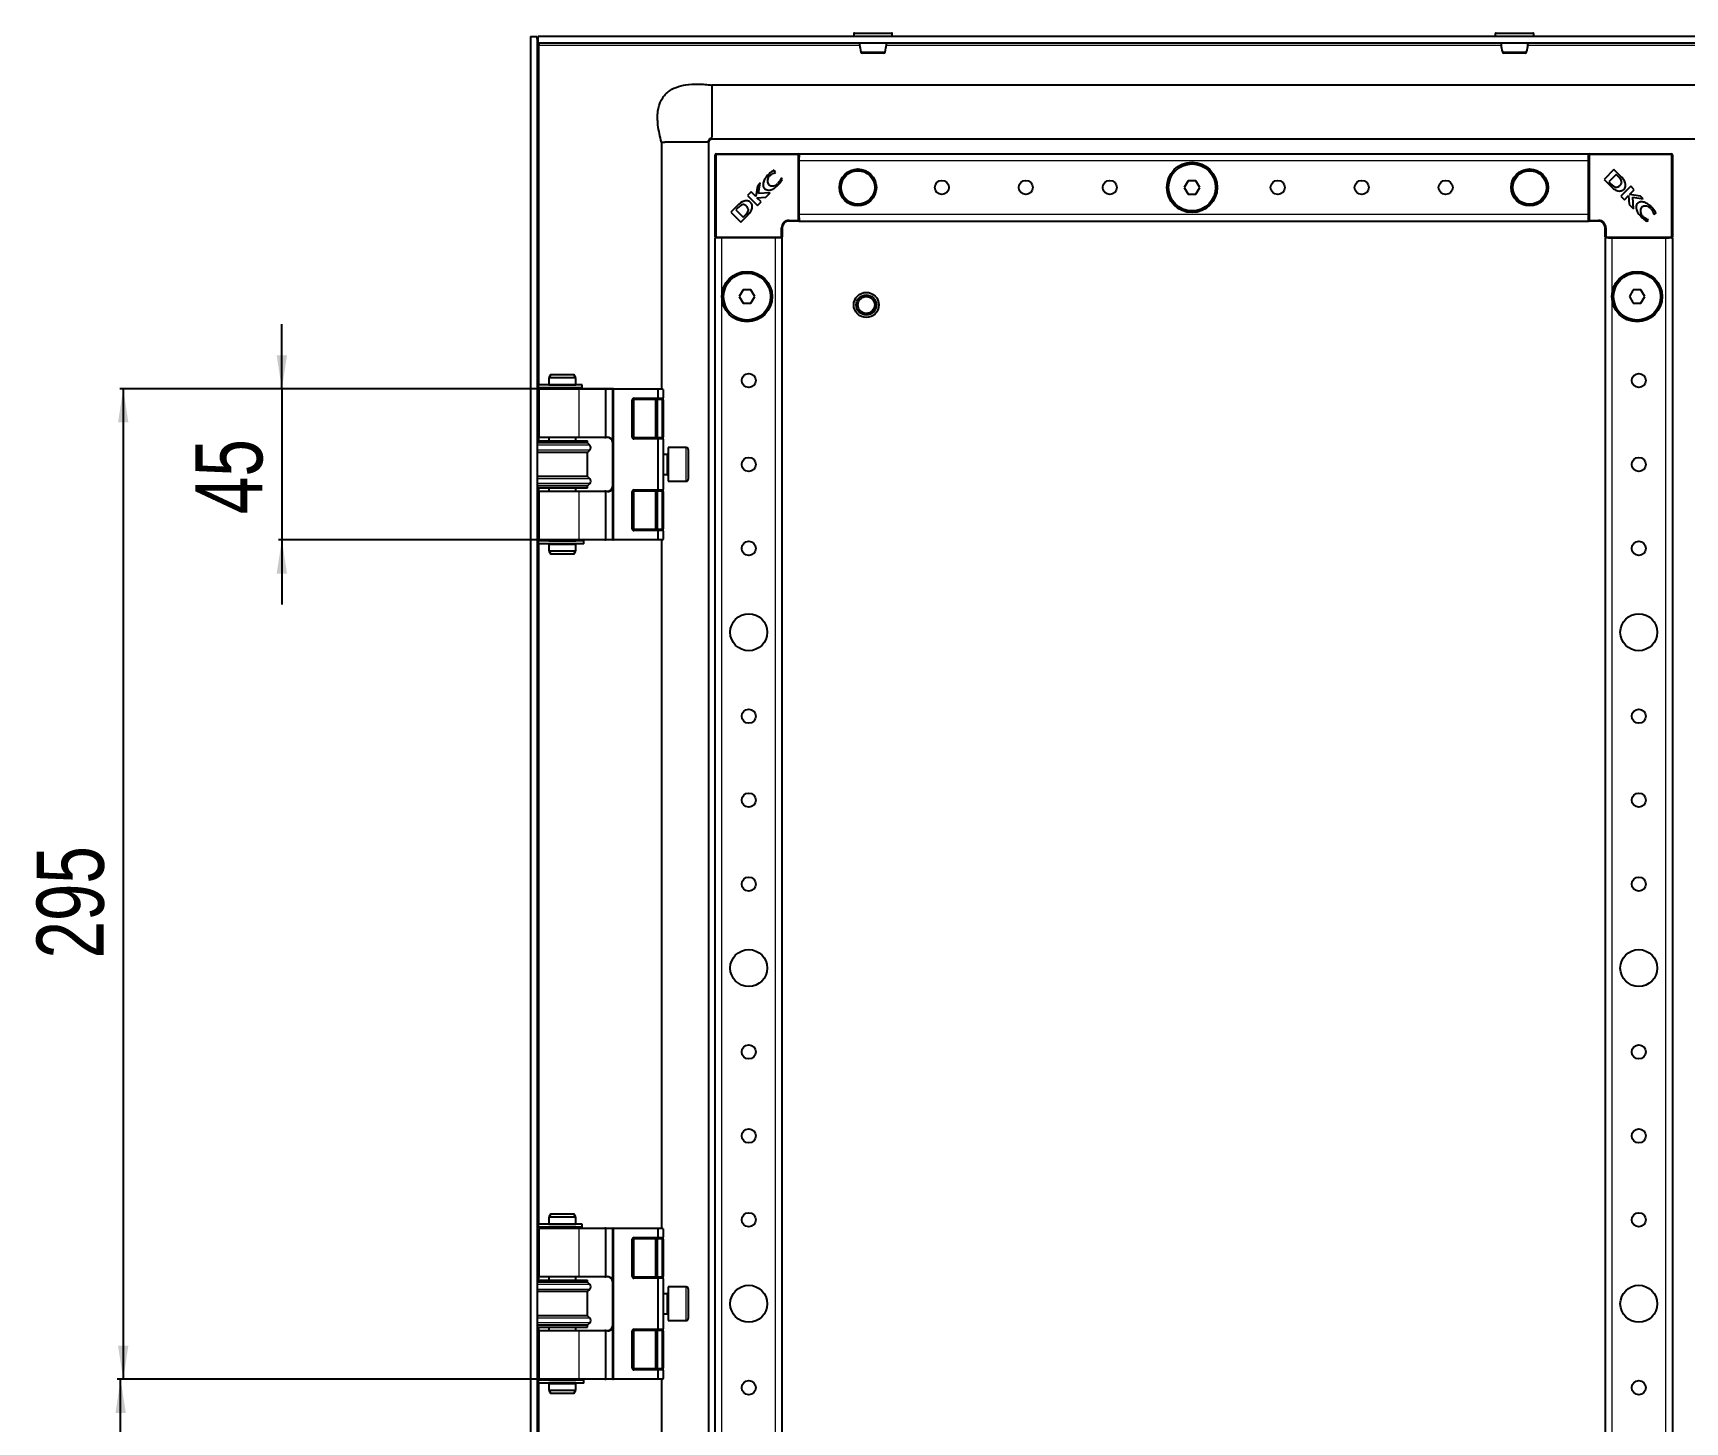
# Model space of a CAD drawing. Header units: millimetres. Extents: x -421 to 2398, y -1229 to 1219.
# Drawn here: x -420.9 to 70.9, y 38.8 to 452.5 of the extents above; entities that cross this region are included whole.
import ezdxf

# ---------------------------------------------------------------- set-up
doc = ezdxf.new("R2010")
doc.units = ezdxf.units.MM
doc.layers.add('FORMAT', color=7, linetype='Continuous')
doc.styles.add('SLDTEXTSTYLE0', font='TXT', dxfattribs={"width": 0.75})
doc.dimstyles.new('SLDDIMSTYLE0', dxfattribs={"dimtxt": 20, "dimasz": 10, "dimexe": 0, "dimexo": 0.0625, "dimgap": 5, "dimtad": 2, "dimdec": 1, "dimrnd": 1e-09, "dimzin": 12, "dimdsep": 46, "dimtxsty": 'SLDTEXTSTYLE0', "dimsah": 1, "dimcen": 0.09, "dimadec": 0, "dimazin": 3, "dimtfac": 1, "dimtofl": 0, "dimtmove": 0, "dimatfit": 3, "dimfxl": 0, "dimfrac": 2, "dimtolj": 1, "dimtzin": 12, "dimarcsym": 0})
doc.dimstyles.new('SLDDIMSTYLE1', dxfattribs={"dimtxt": 20, "dimasz": 10, "dimexe": 0, "dimexo": 0.0625, "dimgap": 5, "dimtad": 2, "dimdec": 1, "dimrnd": 1e-09, "dimzin": 12, "dimdsep": 46, "dimtxsty": 'SLDTEXTSTYLE0', "dimsah": 1, "dimcen": 0.09, "dimadec": 0, "dimazin": 3, "dimtfac": 1, "dimtmove": 0, "dimatfit": 0, "dimfxl": 0, "dimfrac": 2, "dimtolj": 1, "dimtzin": 12, "dimarcsym": 0})

# ---------------------------------------------------------------- blocks, each defined once
blk = doc.blocks.new('_D_6')
at = {"layer": 'FORMAT'}
for p, q in [((-270.17, 346.55), (-395.1, 346.55)), ((-394.1, 346.55), (-394.1, 51.55)), ((-258.56, 51.55), (-395.1, 51.55))]:
    blk.add_line(p, q, dxfattribs=at)
for points in [[(-394.1, 346.55), (-395.64, 336.55), (-392.56, 336.55)], [(-394.1, 51.55), (-392.56, 61.55), (-395.64, 61.55)]]:
    blk.add_solid(points, dxfattribs=at)
at = {"layer": 'FORMAT', "insert": (-419.88, 176.88), "char_height": 20, "attachment_point": 1, "rotation": 90, "style": 'SLDTEXTSTYLE0'}
blk.add_mtext('295', dxfattribs=at)
blk = doc.blocks.new('_D_7')
at = {"layer": 'FORMAT'}
for p, q in [((-248.17, 51.55), (-395.86, 51.55)), ((-394.86, -303.45), (-394.86, 51.55)), ((-248.17, -303.45), (-395.86, -303.45))]:
    blk.add_line(p, q, dxfattribs=at)
for points in [[(-394.86, 51.55), (-396.4, 41.55), (-393.33, 41.55)], [(-394.86, -303.45), (-393.33, -293.45), (-396.4, -293.45)]]:
    blk.add_solid(points, dxfattribs=at)
at = {"layer": 'FORMAT', "insert": (-420.65, -148.12), "char_height": 20, "attachment_point": 1, "rotation": 90, "style": 'SLDTEXTSTYLE0'}
blk.add_mtext('355', dxfattribs=at)
blk = doc.blocks.new('_D_10')
at = {"layer": 'FORMAT'}
for p, q in [((-346.86, 346.55), (-346.86, 365.78)), ((-248.17, 346.55), (-347.86, 346.55)), ((-346.86, 346.55), (-346.86, 301.55)), ((-248.17, 301.55), (-347.86, 301.55)), ((-346.86, 301.55), (-346.86, 282.32))]:
    blk.add_line(p, q, dxfattribs=at)
for points in [[(-346.86, 346.55), (-345.33, 356.55), (-348.4, 356.55)], [(-346.86, 301.55), (-348.4, 291.55), (-345.33, 291.55)]]:
    blk.add_solid(points, dxfattribs=at)
at = {"layer": 'FORMAT', "insert": (-372.65, 309.27), "char_height": 20, "attachment_point": 1, "rotation": 90, "style": 'SLDTEXTSTYLE0'}
blk.add_mtext('45', dxfattribs=at)

msp = doc.modelspace()

# ---------------------------------------------------------------- linework, layer by layer
at = {"color": 7, "linetype": 'Continuous', "lineweight": 25}
for p, q in [((-176.36, 452.55), (-165.36, 452.55)), ((14.64, 452.55), (23.15, 452.55)), ((23.15, 452.55), (25.64, 452.55)), ((-272.86, 451.55), (-272.86, -703.45)), ((-272.86, 451.55), (-270.86, 451.55)), ((-270.86, 451.55), (-270.86, -703.45)), ((-270.56, 449.55), (-270.56, 451.55)), ((119.84, 451.55), (-270.56, 451.55)), ((119.84, 449.55), (-270.56, 449.55)), ((-270.26, 448.95), (-270.46, 449.55)), ((-176.61, 452.3), (-176.61, 451.55)), ((-165.11, 451.55), (-165.11, 452.3)), ((14.39, 452.3), (14.39, 451.55)), ((25.89, 451.55), (25.89, 452.3)), ((-218.86, 437.05), (-218.86, 421.38)), ((114.14, 437.05), (-218.86, 437.05)), ((-233.86, 420.05), (-233.86, 346.55)), ((-230.58, 420.05), (-232.88, 420.05)), ((-230.43, 420.05), (-230.58, 420.05)), ((-223.29, 420.05), (-230.43, 420.05)), ((-223.23, 420.05), (-223.29, 420.05)), ((-220.84, 420.05), (-223.23, 420.05)), ((-219.97, 420.05), (-220.84, 420.05)), ((-219.86, 420.05), (-219.86, -671.95)), ((-218.86, 421.05), (106.01, 421.05)), ((-217.86, 391.85), (-217.86, 416.25)), ((-217.56, 416.55), (-193.16, 416.55)), ((-192.86, 416.25), (-192.86, 416.55)), ((-192.86, 416.55), (42.14, 416.55)), ((-192.86, 416.25), (-192.86, 415.6)), ((-192.86, 414.55), (-192.86, 415.6)), ((-192.86, 398.55), (-192.86, 414.55)), ((42.14, 416.25), (42.14, 416.55)), ((42.14, 415.6), (42.14, 416.25)), ((42.14, 414.55), (42.14, 415.6)), ((42.14, 398.55), (42.14, 414.55)), ((42.44, 416.55), (66.84, 416.55)), ((67.14, 416.25), (67.14, 391.85)), ((-199.92, 411), (-200.26, 411.69)), ((-200.06, 410.87), (-199.92, 411)), ((-198.11, 409.43), (-198.22, 409.32)), ((-197.86, 408.92), (-198.11, 409.43)), ((-77.01, 408.55), (-78.17, 406.55)), ((-74.71, 408.55), (-77.01, 408.55)), ((-73.55, 406.55), (-74.71, 408.55)), ((49.75, 411.9), (46.79, 408.94)), ((46.79, 408.94), (48.68, 407.05)), ((50.45, 410.38), (48.27, 408.2)), ((51.74, 409.91), (49.75, 411.9)), ((51.19, 409.66), (50.45, 410.38)), ((-207.16, 405.21), (-208.21, 404.16)), ((-208.21, 404.16), (-205.25, 401.2)), ((-205.77, 403.82), (-207.16, 405.21)), ((-205.29, 407.08), (-205.77, 403.82)), ((-205.43, 403.5), (-202.77, 403.67)), ((-204.19, 402.26), (-205.43, 403.5)), ((-204.49, 407.88), (-205.29, 407.08)), ((-204.96, 404.78), (-204.49, 407.88)), ((-201.49, 404.96), (-204.96, 404.78)), ((-202.77, 403.67), (-201.49, 404.96)), ((-78.17, 406.55), (-77.01, 404.55)), ((-77.01, 404.55), (-74.71, 404.55)), ((-74.71, 404.55), (-73.55, 406.55)), ((48.27, 408.2), (48.95, 407.54)), ((48.68, 407.05), (48.7, 407.03)), ((54.75, 406.9), (51.79, 403.94)), ((51.79, 403.94), (52.85, 402.88)), ((52.85, 402.88), (54.09, 404.12)), ((54.09, 404.12), (54.27, 401.46)), ((54.41, 404.46), (55.8, 405.85)), ((57.67, 403.97), (54.41, 404.46)), ((55.8, 405.85), (54.75, 406.9)), ((55.37, 403.65), (58.47, 403.18)), ((55.55, 400.18), (55.37, 403.65)), ((58.47, 403.18), (57.67, 403.97)), ((-211.22, 401.15), (-213.21, 399.16)), ((-213.21, 399.16), (-210.25, 396.2)), ((-210.97, 400.6), (-211.69, 399.86)), ((-211.69, 399.86), (-209.51, 397.68)), ((-205.25, 401.2), (-204.19, 402.26)), ((-192.86, 397.5), (-192.86, 398.55)), ((42.14, 397.5), (42.14, 398.55)), ((54.27, 401.46), (55.55, 400.18)), ((61.46, 398.75), (61.6, 398.61)), ((61.6, 398.61), (62.28, 398.95)), ((-210.25, 396.2), (-208.36, 398.09)), ((-209.51, 397.68), (-208.85, 398.36)), ((-208.36, 398.09), (-208.34, 398.1)), ((-197.86, 394.55), (-197.86, 391.85)), ((-193.16, 396.55), (-195.86, 396.55)), ((-192.86, 397.5), (-192.86, 396.85)), ((-192.86, 396.55), (-192.86, 396.85)), ((-192.86, 396.55), (42.14, 396.55)), ((42.14, 396.85), (42.14, 397.5)), ((42.14, 396.55), (42.14, 396.85)), ((45.14, 396.55), (42.44, 396.55)), ((47.14, 391.85), (47.14, 394.55)), ((59.51, 396.55), (60.02, 396.8)), ((60.02, 396.8), (59.91, 396.91)), ((-217.86, -643.45), (-217.86, 391.55)), ((-217.56, 391.55), (-217.86, 391.55)), ((-216.91, 391.55), (-217.56, 391.55)), ((-215.86, 391.55), (-216.91, 391.55)), ((-199.86, 391.55), (-215.86, 391.55)), ((-198.81, 391.55), (-199.86, 391.55)), ((-198.16, 391.55), (-198.81, 391.55)), ((-197.86, 391.55), (-198.16, 391.55)), ((-197.86, -643.45), (-197.86, 391.55)), ((47.14, 391.55), (47.14, -643.45)), ((47.14, 391.55), (47.44, 391.55)), ((48.09, 391.55), (47.44, 391.55)), ((48.09, 391.55), (49.14, 391.55)), ((49.14, 391.55), (65.14, 391.55)), ((65.14, 391.55), (66.19, 391.55)), ((66.84, 391.55), (66.19, 391.55)), ((66.84, 391.55), (67.14, 391.55)), ((67.14, 391.55), (67.14, -643.45)), ((-209.51, 376.05), (-210.67, 374.05)), ((-210.67, 374.05), (-209.51, 372.05)), ((-207.21, 376.05), (-209.51, 376.05)), ((-206.05, 374.05), (-207.21, 376.05)), ((-207.21, 372.05), (-206.05, 374.05)), ((55.49, 376.05), (54.33, 374.05)), ((54.33, 374.05), (55.49, 372.05)), ((57.79, 376.05), (55.49, 376.05)), ((58.95, 374.05), (57.79, 376.05)), ((57.79, 372.05), (58.95, 374.05)), ((-209.51, 372.05), (-207.21, 372.05)), ((55.49, 372.05), (57.79, 372.05)), ((-266.78, 350.8), (-267.36, 349.8)), ((-267.36, 349.8), (-267.36, 347.8)), ((-263.89, 349.8), (-267.36, 349.8)), ((-266.78, 350.8), (-263.82, 350.8)), ((-259.36, 349.8), (-263.89, 349.8)), ((-263.82, 350.8), (-259.94, 350.8)), ((-259.36, 349.8), (-259.94, 350.8)), ((-259.36, 347.8), (-259.36, 349.8)), ((-270.51, 347.75), (-270.51, 346.85)), ((-257.52, 347.75), (-270.51, 347.75)), ((-257.52, 346.85), (-270.51, 346.85)), ((-270.36, 346.35), (-270.36, 332.25)), ((-270.16, 346.55), (-258.55, 346.55)), ((-267.36, 347.8), (-263.89, 347.8)), ((-267.36, 346.8), (-267.36, 346.55)), ((-267.36, 346.8), (-263.89, 346.8)), ((-266.86, 347.8), (-266.86, 347.75)), ((-266.86, 346.85), (-266.86, 346.8)), ((-263.89, 347.8), (-259.36, 347.8)), ((-263.89, 346.8), (-259.36, 346.8)), ((-259.86, 347.75), (-259.86, 347.8)), ((-259.86, 346.8), (-259.86, 346.85)), ((-259.36, 346.55), (-259.36, 346.8)), ((-258.55, 346.55), (-250.66, 346.55)), ((-257.44, 347.75), (-257.52, 347.75)), ((-257.44, 346.85), (-257.52, 346.85)), ((-257.44, 346.85), (-257.44, 347.75)), ((-257.42, 347.75), (-257.44, 347.75)), ((-257.42, 346.85), (-257.44, 346.85)), ((-257.42, 346.85), (-257.42, 347.75)), ((-250.38, 346.55), (-250.66, 346.55)), ((-250.38, 346.55), (-248.16, 346.55)), ((-248.36, 301.75), (-248.36, 346.35)), ((-248.16, 346.55), (-234.94, 346.55)), ((-234.94, 346.55), (-233.56, 346.55)), ((-234.86, 343.85), (-234.86, 346.35)), ((-233.36, 346.35), (-233.36, 343.85)), ((-242.36, 343.25), (-242.36, 332.15)), ((-234.98, 343.55), (-242.06, 343.55)), ((-235.36, 343.25), (-235.36, 332.15)), ((-233.66, 343.55), (-234.98, 343.55)), ((-233.36, 343.25), (-233.36, 343.85)), ((-233.36, 343.25), (-233.36, 332.15)), ((-270.86, 331.05), (-255.86, 331.05)), ((-255.86, 330.45), (-270.86, 330.45)), ((-258.55, 332.05), (-270.16, 332.05)), ((-267.36, 332.05), (-267.36, 331.05)), ((-259.36, 331.05), (-259.36, 332.05)), ((-250.66, 332.05), (-258.55, 332.05)), ((-255.86, 330.45), (-255.86, 331.05)), ((-255.16, 329.76), (-255.86, 330.45)), ((-250.66, 332.05), (-250.38, 332.05)), ((-249.86, 332.05), (-250.38, 332.05)), ((-242.06, 331.85), (-234.98, 331.85)), ((-234.98, 331.85), (-233.66, 331.85)), ((-234.86, 316.55), (-234.86, 331.55)), ((-233.36, 331.55), (-233.36, 332.15)), ((-233.36, 331.55), (-233.36, 316.55)), ((-255.86, 327.65), (-270.86, 327.65)), ((-255.86, 327.65), (-255.16, 328.33)), ((-255.86, 320.45), (-255.86, 327.65)), ((-232.11, 327.05), (-233.36, 327.05)), ((-226.46, 329.05), (-231.86, 329.05)), ((-231.86, 329.05), (-231.86, 319.05)), ((-225.86, 328.45), (-225.86, 319.65)), ((-255.86, 320.45), (-270.86, 320.45)), ((-255.16, 319.76), (-255.86, 320.45)), ((-233.36, 321.05), (-232.11, 321.05)), ((-255.86, 317.65), (-270.86, 317.65)), ((-270.86, 317.05), (-255.86, 317.05)), ((-270.36, 315.85), (-270.36, 301.75)), ((-270.16, 316.05), (-258.55, 316.05)), ((-267.36, 317.05), (-267.36, 316.05)), ((-259.36, 316.05), (-259.36, 317.05)), ((-258.55, 316.05), (-250.66, 316.05)), ((-255.86, 317.65), (-255.16, 318.34)), ((-255.86, 317.05), (-255.86, 317.65)), ((-250.38, 316.05), (-250.66, 316.05)), ((-250.38, 316.05), (-249.86, 316.05)), ((-242.36, 315.95), (-242.36, 304.85)), ((-234.98, 316.25), (-242.06, 316.25)), ((-235.36, 315.95), (-235.36, 304.85)), ((-233.66, 316.25), (-234.98, 316.25)), ((-233.36, 315.95), (-233.36, 316.55)), ((-233.36, 315.95), (-233.36, 304.85)), ((-231.86, 319.05), (-226.46, 319.05)), ((-270.51, 301.25), (-270.51, 300.35)), ((-257.04, 301.25), (-270.51, 301.25)), ((-257.04, 300.35), (-270.51, 300.35)), ((-258.55, 301.55), (-270.16, 301.55)), ((-267.36, 301.55), (-267.36, 301.3)), ((-267.36, 301.3), (-263.89, 301.3)), ((-267.36, 300.3), (-267.36, 298.3)), ((-267.36, 300.3), (-263.89, 300.3)), ((-266.86, 301.3), (-266.86, 301.25)), ((-266.86, 300.35), (-266.86, 300.3)), ((-263.89, 301.3), (-259.36, 301.3)), ((-263.89, 300.3), (-259.36, 300.3)), ((-259.86, 301.25), (-259.86, 301.3)), ((-259.86, 300.3), (-259.86, 300.35)), ((-259.36, 301.3), (-259.36, 301.55)), ((-259.36, 298.3), (-259.36, 300.3)), ((-250.66, 301.55), (-258.55, 301.55)), ((-256.99, 301.25), (-257.04, 301.25)), ((-256.99, 300.35), (-257.04, 300.35)), ((-256.99, 300.35), (-256.99, 301.25)), ((-250.66, 301.55), (-250.38, 301.55)), ((-248.16, 301.55), (-250.38, 301.55)), ((-234.94, 301.55), (-248.16, 301.55)), ((-242.06, 304.55), (-234.98, 304.55)), ((-234.98, 304.55), (-233.66, 304.55)), ((-233.56, 301.55), (-234.94, 301.55)), ((-234.86, 301.75), (-234.86, 304.25)), ((-233.86, 301.55), (-233.86, 96.55)), ((-233.36, 304.25), (-233.36, 304.85)), ((-233.36, 304.25), (-233.36, 301.75)), ((-267.36, 298.3), (-266.78, 297.3)), ((-267.36, 298.3), (-259.36, 298.3)), ((-259.94, 297.3), (-266.78, 297.3)), ((-259.94, 297.3), (-259.36, 298.3)), ((-266.78, 100.8), (-267.36, 99.8)), ((-267.36, 99.8), (-267.36, 97.8)), ((-263.89, 99.8), (-267.36, 99.8)), ((-266.78, 100.8), (-263.82, 100.8)), ((-259.36, 99.8), (-263.89, 99.8)), ((-263.82, 100.8), (-259.94, 100.8)), ((-259.36, 99.8), (-259.94, 100.8)), ((-259.36, 97.8), (-259.36, 99.8)), ((-270.51, 97.75), (-270.51, 96.85)), ((-257.52, 97.75), (-270.51, 97.75)), ((-257.52, 96.85), (-270.51, 96.85)), ((-270.36, 96.35), (-270.36, 82.25)), ((-270.16, 96.55), (-258.55, 96.55)), ((-267.36, 97.8), (-263.89, 97.8)), ((-267.36, 96.8), (-267.36, 96.55)), ((-267.36, 96.8), (-263.89, 96.8)), ((-266.86, 97.8), (-266.86, 97.75)), ((-266.86, 96.85), (-266.86, 96.8)), ((-263.89, 97.8), (-259.36, 97.8)), ((-263.89, 96.8), (-259.36, 96.8)), ((-259.86, 97.75), (-259.86, 97.8)), ((-259.86, 96.8), (-259.86, 96.85)), ((-259.36, 96.55), (-259.36, 96.8)), ((-258.55, 96.55), (-250.66, 96.55)), ((-257.44, 97.75), (-257.52, 97.75)), ((-257.44, 96.85), (-257.52, 96.85)), ((-257.44, 96.85), (-257.44, 97.75)), ((-257.42, 97.75), (-257.44, 97.75)), ((-257.42, 96.85), (-257.44, 96.85)), ((-257.42, 96.85), (-257.42, 97.75)), ((-250.38, 96.55), (-250.66, 96.55)), ((-250.38, 96.55), (-248.16, 96.55)), ((-248.36, 51.75), (-248.36, 96.35)), ((-248.16, 96.55), (-234.94, 96.55)), ((-234.98, 93.55), (-242.06, 93.55)), ((-233.66, 93.55), (-234.98, 93.55)), ((-234.94, 96.55), (-233.56, 96.55)), ((-234.86, 93.85), (-234.86, 96.35)), ((-233.36, 96.35), (-233.36, 93.85)), ((-233.36, 93.25), (-233.36, 93.85)), ((-242.36, 93.25), (-242.36, 82.15)), ((-235.36, 93.25), (-235.36, 82.15)), ((-233.36, 93.25), (-233.36, 82.15)), ((-270.86, 81.05), (-255.86, 81.05)), ((-255.86, 80.45), (-270.86, 80.45)), ((-258.55, 82.05), (-270.16, 82.05)), ((-267.36, 82.05), (-267.36, 81.05)), ((-259.36, 81.05), (-259.36, 82.05)), ((-250.66, 82.05), (-258.55, 82.05)), ((-255.86, 80.45), (-255.86, 81.05)), ((-255.16, 79.76), (-255.86, 80.45)), ((-250.66, 82.05), (-250.38, 82.05)), ((-249.86, 82.05), (-250.38, 82.05)), ((-242.06, 81.85), (-234.98, 81.85)), ((-234.98, 81.85), (-233.66, 81.85)), ((-234.86, 66.55), (-234.86, 81.55)), ((-233.36, 81.55), (-233.36, 82.15)), ((-233.36, 81.55), (-233.36, 66.55)), ((-226.46, 79.05), (-231.86, 79.05)), ((-231.86, 79.05), (-231.86, 69.05)), ((-255.86, 77.65), (-270.86, 77.65)), ((-255.86, 77.65), (-255.16, 78.33)), ((-255.86, 70.45), (-255.86, 77.65)), ((-232.11, 77.05), (-233.36, 77.05)), ((-225.86, 78.45), (-225.86, 69.65)), ((-255.86, 70.45), (-270.86, 70.45)), ((-255.16, 69.76), (-255.86, 70.45)), ((-233.36, 71.05), (-232.11, 71.05)), ((-231.86, 69.05), (-226.46, 69.05)), ((-255.86, 67.65), (-270.86, 67.65)), ((-270.86, 67.05), (-255.86, 67.05)), ((-270.36, 65.85), (-270.36, 51.75)), ((-270.16, 66.05), (-258.55, 66.05)), ((-267.36, 67.05), (-267.36, 66.05)), ((-259.36, 66.05), (-259.36, 67.05)), ((-258.55, 66.05), (-250.66, 66.05)), ((-255.86, 67.65), (-255.16, 68.34)), ((-255.86, 67.05), (-255.86, 67.65)), ((-250.38, 66.05), (-250.66, 66.05)), ((-250.38, 66.05), (-249.86, 66.05)), ((-242.36, 65.95), (-242.36, 54.85)), ((-234.98, 66.25), (-242.06, 66.25)), ((-235.36, 65.95), (-235.36, 54.85)), ((-233.66, 66.25), (-234.98, 66.25)), ((-233.36, 65.95), (-233.36, 66.55)), ((-233.36, 65.95), (-233.36, 54.85)), ((-242.06, 54.55), (-234.98, 54.55)), ((-234.98, 54.55), (-233.66, 54.55)), ((-234.86, 51.75), (-234.86, 54.25)), ((-233.36, 54.25), (-233.36, 54.85)), ((-233.36, 54.25), (-233.36, 51.75)), ((-270.51, 51.25), (-270.51, 50.35)), ((-257.04, 51.25), (-270.51, 51.25)), ((-257.04, 50.35), (-270.51, 50.35)), ((-258.55, 51.55), (-270.16, 51.55)), ((-267.36, 51.55), (-267.36, 51.3)), ((-267.36, 51.3), (-263.89, 51.3)), ((-267.36, 50.3), (-267.36, 48.3)), ((-267.36, 50.3), (-263.89, 50.3)), ((-266.86, 51.3), (-266.86, 51.25)), ((-266.86, 50.35), (-266.86, 50.3)), ((-263.89, 51.3), (-259.36, 51.3)), ((-263.89, 50.3), (-259.36, 50.3)), ((-259.86, 51.25), (-259.86, 51.3)), ((-259.86, 50.3), (-259.86, 50.35)), ((-259.36, 51.3), (-259.36, 51.55)), ((-259.36, 48.3), (-259.36, 50.3)), ((-250.66, 51.55), (-258.55, 51.55)), ((-256.99, 51.25), (-257.04, 51.25)), ((-256.99, 50.35), (-257.04, 50.35)), ((-256.99, 50.35), (-256.99, 51.25)), ((-250.66, 51.55), (-250.38, 51.55)), ((-248.16, 51.55), (-250.38, 51.55)), ((-234.94, 51.55), (-248.16, 51.55)), ((-233.56, 51.55), (-234.94, 51.55)), ((-233.86, 51.55), (-233.86, -303.45)), ((-267.36, 48.3), (-266.78, 47.3)), ((-267.36, 48.3), (-259.36, 48.3)), ((-259.94, 47.3), (-266.78, 47.3)), ((-259.94, 47.3), (-259.36, 48.3))]:
    msp.add_line(p, q, dxfattribs=at)
at = {"color": 8, "linetype": 'Continuous', "lineweight": 18}
for p, q in [((-270.26, 347.75), (-270.26, 448.95)), ((-270.26, 448.95), (-174.83, 448.95)), ((-165.11, 452.3), (-176.61, 452.3)), ((-166.89, 448.95), (16.17, 448.95)), ((23.28, 452.3), (14.39, 452.3)), ((25.89, 452.3), (23.28, 452.3)), ((24.11, 448.95), (119.54, 448.95)), ((-217.56, 416.25), (-217.86, 416.25)), ((-217.56, 416.25), (-217.56, 416.55)), ((-217.56, 416.25), (-217.56, 391.85)), ((-193.16, 416.25), (-217.56, 416.25)), ((-193.16, 416.55), (-193.16, 416.25)), ((-193.16, 396.85), (-193.16, 416.25)), ((-192.86, 416.25), (-193.16, 416.25)), ((-192.86, 414.55), (42.14, 414.55)), ((42.44, 416.25), (42.14, 416.25)), ((42.44, 416.25), (42.44, 416.55)), ((42.44, 416.25), (42.44, 396.85)), ((66.84, 416.25), (42.44, 416.25)), ((66.84, 416.25), (66.84, 416.55)), ((66.84, 391.85), (66.84, 416.25)), ((66.84, 416.25), (67.14, 416.25)), ((-192.86, 398.55), (42.14, 398.55)), ((-198.16, 391.85), (-198.16, 394.55)), ((-197.86, 394.55), (-198.16, 394.55)), ((-195.86, 396.85), (-193.16, 396.85)), ((-195.86, 396.55), (-195.86, 396.85)), ((-192.86, 396.85), (-193.16, 396.85)), ((-193.16, 396.85), (-193.16, 396.55)), ((42.44, 396.85), (42.14, 396.85)), ((42.44, 396.85), (45.14, 396.85)), ((42.44, 396.55), (42.44, 396.85)), ((45.14, 396.55), (45.14, 396.85)), ((47.14, 394.55), (47.44, 394.55)), ((47.44, 394.55), (47.44, 391.85)), ((-217.56, 391.85), (-217.86, 391.85)), ((-217.56, 391.85), (-198.16, 391.85)), ((-217.56, 391.85), (-217.56, 391.55)), ((-215.86, -643.45), (-215.86, 391.55)), ((-199.86, -643.45), (-199.86, 391.55)), ((-198.16, 391.85), (-198.16, 391.55)), ((-197.86, 391.85), (-198.16, 391.85)), ((47.44, 391.85), (47.14, 391.85)), ((47.44, 391.85), (66.84, 391.85)), ((47.44, 391.55), (47.44, 391.85)), ((49.14, 391.55), (49.14, -643.45)), ((65.14, 391.55), (65.14, -643.45)), ((66.84, 391.55), (66.84, 391.85)), ((67.14, 391.85), (66.84, 391.85)), ((-258.41, 346.35), (-270.36, 346.35)), ((-270.26, 346.52), (-270.26, 346.85)), ((-258.41, 346.35), (-258.41, 332.25)), ((-250.52, 346.35), (-258.41, 346.35)), ((-257.52, 346.85), (-257.52, 347.75)), ((-250.52, 332.25), (-250.52, 346.35)), ((-250.38, 346.35), (-250.52, 346.35)), ((-250.38, 346.35), (-250.38, 346.55)), ((-250.38, 346.35), (-250.38, 332.25)), ((-248.36, 346.35), (-250.38, 346.35)), ((-248.36, 346.35), (-248.16, 346.35)), ((-248.16, 346.55), (-248.16, 346.35)), ((-248.16, 346.35), (-248.16, 301.75)), ((-234.86, 346.35), (-248.16, 346.35)), ((-233.36, 346.35), (-234.86, 346.35)), ((-242.66, 332.15), (-242.66, 343.25)), ((-242.66, 343.25), (-242.36, 343.25)), ((-242.36, 343.25), (-242.06, 343.25)), ((-242.06, 343.85), (-234.86, 343.85)), ((-242.06, 343.85), (-242.06, 343.55)), ((-242.06, 343.55), (-242.06, 343.25)), ((-235.66, 343.25), (-242.06, 343.25)), ((-242.06, 343.25), (-242.06, 332.15)), ((-235.66, 343.55), (-235.66, 343.25)), ((-235.66, 343.25), (-235.36, 343.25)), ((-235.66, 332.15), (-235.66, 343.25)), ((-235.36, 343.25), (-235.06, 343.25)), ((-235.06, 343.55), (-235.06, 343.25)), ((-233.66, 343.25), (-235.06, 343.25)), ((-235.06, 343.25), (-235.06, 332.15)), ((-234.86, 343.85), (-233.36, 343.85)), ((-233.66, 343.55), (-233.66, 343.25)), ((-233.36, 343.25), (-233.66, 343.25)), ((-233.66, 332.15), (-233.66, 343.25)), ((-255.16, 329.76), (-270.86, 329.76)), ((-270.36, 332.25), (-258.41, 332.25)), ((-270.26, 331.05), (-270.26, 332.08)), ((-258.41, 332.25), (-250.52, 332.25)), ((-250.38, 332.25), (-250.52, 332.25)), ((-250.38, 332.05), (-250.38, 332.25)), ((-250.38, 332.25), (-249.86, 332.25)), ((-249.86, 332.05), (-249.86, 332.25)), ((-242.36, 332.15), (-242.66, 332.15)), ((-242.06, 332.15), (-242.36, 332.15)), ((-242.06, 332.15), (-242.06, 331.85)), ((-242.06, 332.15), (-235.66, 332.15)), ((-242.06, 331.85), (-242.06, 331.55)), ((-234.86, 331.55), (-242.06, 331.55)), ((-235.66, 332.15), (-235.66, 331.85)), ((-235.36, 332.15), (-235.66, 332.15)), ((-235.06, 332.15), (-235.36, 332.15)), ((-235.06, 332.15), (-235.06, 331.85)), ((-235.06, 332.15), (-233.66, 332.15)), ((-233.36, 331.55), (-234.86, 331.55)), ((-233.66, 332.15), (-233.66, 331.85)), ((-233.66, 332.15), (-233.36, 332.15)), ((-255.16, 328.33), (-270.86, 328.33)), ((-232.11, 324.05), (-232.11, 327.05)), ((-226.46, 319.05), (-226.46, 329.05)), ((-255.16, 319.76), (-270.86, 319.76)), ((-232.11, 321.05), (-232.11, 324.05)), ((-255.16, 318.34), (-270.86, 318.34)), ((-258.41, 315.85), (-270.36, 315.85)), ((-270.26, 316.02), (-270.26, 317.05)), ((-258.41, 315.85), (-258.41, 301.75)), ((-250.52, 315.85), (-258.41, 315.85)), ((-250.52, 301.75), (-250.52, 315.85)), ((-250.52, 315.85), (-250.38, 315.85)), ((-250.38, 315.85), (-250.38, 316.05)), ((-250.38, 315.85), (-250.38, 301.75)), ((-249.86, 315.85), (-250.38, 315.85)), ((-249.86, 315.85), (-249.86, 316.05)), ((-242.66, 304.85), (-242.66, 315.95)), ((-242.66, 315.95), (-242.36, 315.95)), ((-242.36, 315.95), (-242.06, 315.95)), ((-242.06, 316.55), (-234.86, 316.55)), ((-242.06, 316.25), (-242.06, 316.55)), ((-242.06, 316.25), (-242.06, 315.95)), ((-235.66, 315.95), (-242.06, 315.95)), ((-242.06, 315.95), (-242.06, 304.85)), ((-235.66, 316.25), (-235.66, 315.95)), ((-235.66, 315.95), (-235.36, 315.95)), ((-235.66, 304.85), (-235.66, 315.95)), ((-235.36, 315.95), (-235.06, 315.95)), ((-235.06, 315.95), (-235.06, 316.25)), ((-233.66, 315.95), (-235.06, 315.95)), ((-235.06, 315.95), (-235.06, 304.85)), ((-234.86, 316.55), (-233.36, 316.55)), ((-233.66, 315.95), (-233.66, 316.25)), ((-233.66, 315.95), (-233.36, 315.95)), ((-233.66, 304.85), (-233.66, 315.95)), ((-270.36, 301.75), (-258.41, 301.75)), ((-270.26, 301.25), (-270.26, 301.58)), ((-270.26, 97.75), (-270.26, 300.35)), ((-258.41, 301.75), (-250.52, 301.75)), ((-257.04, 300.35), (-257.04, 301.25)), ((-250.52, 301.75), (-250.38, 301.75)), ((-250.38, 301.55), (-250.38, 301.75)), ((-250.38, 301.75), (-248.36, 301.75)), ((-248.16, 301.75), (-248.36, 301.75)), ((-248.16, 301.75), (-248.16, 301.55)), ((-248.16, 301.75), (-234.86, 301.75)), ((-242.66, 304.85), (-242.36, 304.85)), ((-242.36, 304.85), (-242.06, 304.85)), ((-242.06, 304.85), (-242.06, 304.55)), ((-242.06, 304.85), (-235.66, 304.85)), ((-242.06, 304.25), (-242.06, 304.55)), ((-234.86, 304.25), (-242.06, 304.25)), ((-235.66, 304.85), (-235.66, 304.55)), ((-235.66, 304.85), (-235.36, 304.85)), ((-235.36, 304.85), (-235.06, 304.85)), ((-235.06, 304.55), (-235.06, 304.85)), ((-235.06, 304.85), (-233.66, 304.85)), ((-233.36, 304.25), (-234.86, 304.25)), ((-234.86, 301.75), (-233.36, 301.75)), ((-233.66, 304.55), (-233.66, 304.85)), ((-233.66, 304.85), (-233.36, 304.85)), ((-258.41, 96.35), (-270.36, 96.35)), ((-270.26, 96.52), (-270.26, 96.85)), ((-258.41, 96.35), (-258.41, 82.25)), ((-250.52, 96.35), (-258.41, 96.35)), ((-257.52, 96.85), (-257.52, 97.75)), ((-250.52, 82.25), (-250.52, 96.35)), ((-250.38, 96.35), (-250.52, 96.35)), ((-250.38, 96.35), (-250.38, 96.55)), ((-250.38, 96.35), (-250.38, 82.25)), ((-248.36, 96.35), (-250.38, 96.35)), ((-248.36, 96.35), (-248.16, 96.35)), ((-248.16, 96.55), (-248.16, 96.35)), ((-248.16, 96.35), (-248.16, 51.75)), ((-234.86, 96.35), (-248.16, 96.35)), ((-242.06, 93.85), (-234.86, 93.85)), ((-242.06, 93.85), (-242.06, 93.55)), ((-242.06, 93.55), (-242.06, 93.25)), ((-235.66, 93.55), (-235.66, 93.25)), ((-235.06, 93.55), (-235.06, 93.25)), ((-233.36, 96.35), (-234.86, 96.35)), ((-234.86, 93.85), (-233.36, 93.85)), ((-233.66, 93.55), (-233.66, 93.25)), ((-242.66, 82.15), (-242.66, 93.25)), ((-242.66, 93.25), (-242.36, 93.25)), ((-242.36, 93.25), (-242.06, 93.25)), ((-235.66, 93.25), (-242.06, 93.25)), ((-242.06, 93.25), (-242.06, 82.15)), ((-235.66, 93.25), (-235.36, 93.25)), ((-235.66, 82.15), (-235.66, 93.25)), ((-235.36, 93.25), (-235.06, 93.25)), ((-235.06, 93.25), (-235.06, 82.15)), ((-233.66, 93.25), (-235.06, 93.25)), ((-233.36, 93.25), (-233.66, 93.25)), ((-233.66, 82.15), (-233.66, 93.25)), ((-255.16, 79.76), (-270.86, 79.76)), ((-270.36, 82.25), (-258.41, 82.25)), ((-270.26, 81.05), (-270.26, 82.08)), ((-258.41, 82.25), (-250.52, 82.25)), ((-250.38, 82.25), (-250.52, 82.25)), ((-250.38, 82.05), (-250.38, 82.25)), ((-250.38, 82.25), (-249.86, 82.25)), ((-249.86, 82.05), (-249.86, 82.25)), ((-242.36, 82.15), (-242.66, 82.15)), ((-242.06, 82.15), (-242.36, 82.15)), ((-242.06, 82.15), (-235.66, 82.15)), ((-242.06, 82.15), (-242.06, 81.85)), ((-242.06, 81.85), (-242.06, 81.55)), ((-234.86, 81.55), (-242.06, 81.55)), ((-235.66, 82.15), (-235.66, 81.85)), ((-235.36, 82.15), (-235.66, 82.15)), ((-235.06, 82.15), (-235.36, 82.15)), ((-235.06, 82.15), (-233.66, 82.15)), ((-235.06, 82.15), (-235.06, 81.85)), ((-233.36, 81.55), (-234.86, 81.55)), ((-233.66, 82.15), (-233.66, 81.85)), ((-233.66, 82.15), (-233.36, 82.15)), ((-226.46, 69.05), (-226.46, 79.05)), ((-255.16, 78.33), (-270.86, 78.33)), ((-232.11, 74.05), (-232.11, 77.05)), ((-232.11, 71.05), (-232.11, 74.05)), ((-255.16, 69.76), (-270.86, 69.76)), ((-255.16, 68.34), (-270.86, 68.34)), ((-258.41, 65.85), (-270.36, 65.85)), ((-270.26, 66.02), (-270.26, 67.05)), ((-258.41, 65.85), (-258.41, 51.75)), ((-250.52, 65.85), (-258.41, 65.85)), ((-250.52, 51.75), (-250.52, 65.85)), ((-250.52, 65.85), (-250.38, 65.85)), ((-250.38, 65.85), (-250.38, 66.05)), ((-250.38, 65.85), (-250.38, 51.75)), ((-249.86, 65.85), (-250.38, 65.85)), ((-249.86, 65.85), (-249.86, 66.05)), ((-242.66, 54.85), (-242.66, 65.95)), ((-242.66, 65.95), (-242.36, 65.95)), ((-242.36, 65.95), (-242.06, 65.95)), ((-242.06, 66.55), (-234.86, 66.55)), ((-242.06, 66.25), (-242.06, 66.55)), ((-242.06, 66.25), (-242.06, 65.95)), ((-242.06, 65.95), (-242.06, 54.85)), ((-235.66, 65.95), (-242.06, 65.95)), ((-235.66, 66.25), (-235.66, 65.95)), ((-235.66, 65.95), (-235.36, 65.95)), ((-235.66, 54.85), (-235.66, 65.95)), ((-235.36, 65.95), (-235.06, 65.95)), ((-235.06, 65.95), (-235.06, 66.25)), ((-235.06, 65.95), (-235.06, 54.85)), ((-233.66, 65.95), (-235.06, 65.95)), ((-234.86, 66.55), (-233.36, 66.55)), ((-233.66, 65.95), (-233.66, 66.25)), ((-233.66, 65.95), (-233.36, 65.95)), ((-233.66, 54.85), (-233.66, 65.95)), ((-242.66, 54.85), (-242.36, 54.85)), ((-242.36, 54.85), (-242.06, 54.85)), ((-242.06, 54.85), (-242.06, 54.55)), ((-242.06, 54.85), (-235.66, 54.85)), ((-242.06, 54.25), (-242.06, 54.55)), ((-234.86, 54.25), (-242.06, 54.25)), ((-235.66, 54.85), (-235.66, 54.55)), ((-235.66, 54.85), (-235.36, 54.85)), ((-235.36, 54.85), (-235.06, 54.85)), ((-235.06, 54.55), (-235.06, 54.85)), ((-235.06, 54.85), (-233.66, 54.85)), ((-233.36, 54.25), (-234.86, 54.25)), ((-233.66, 54.55), (-233.66, 54.85)), ((-233.66, 54.85), (-233.36, 54.85)), ((-270.36, 51.75), (-258.41, 51.75)), ((-270.26, 51.25), (-270.26, 51.58)), ((-270.26, -302.25), (-270.26, 50.35)), ((-258.41, 51.75), (-250.52, 51.75)), ((-257.04, 50.35), (-257.04, 51.25)), ((-250.52, 51.75), (-250.38, 51.75)), ((-250.38, 51.55), (-250.38, 51.75)), ((-250.38, 51.75), (-248.36, 51.75)), ((-248.16, 51.75), (-248.36, 51.75)), ((-248.16, 51.75), (-248.16, 51.55)), ((-248.16, 51.75), (-234.86, 51.75)), ((-234.86, 51.75), (-233.36, 51.75))]:
    msp.add_line(p, q, dxfattribs=at)
at = {"color": 7, "linetype": 'Continuous', "lineweight": 25}
for centre, radius in [((-75.86, 406.55), 7.5), ((-75.86, 406.55), 7), ((-175.36, 406.55), 5.5), ((-175.36, 406.55), 5), ((-150.36, 406.55), 2.1), ((-125.36, 406.55), 2.1), ((-100.36, 406.55), 2.1), ((-50.36, 406.55), 2.1), ((-25.36, 406.55), 2.1), ((-0.36, 406.55), 2.1), ((24.64, 406.55), 5.5), ((24.64, 406.55), 5), ((-208.36, 374.05), 7.5), ((-208.36, 374.05), 7), ((56.64, 374.05), 7.5), ((56.64, 374.05), 7), ((-172.86, 371.55), 3.75), ((-172.86, 371.55), 3), ((-172.86, 371.55), 2.5), ((-207.86, 349.05), 2.1), ((57.14, 349.05), 2.1), ((-207.86, 324.05), 2.1), ((57.14, 324.05), 2.1), ((-207.86, 299.05), 2.1), ((57.14, 299.05), 2.1), ((-207.86, 274.05), 5.5), ((57.14, 274.05), 5.5), ((-207.86, 249.05), 2.1), ((57.14, 249.05), 2.1), ((-207.86, 224.05), 2.1), ((57.14, 224.05), 2.1), ((-207.86, 199.05), 2.1), ((57.14, 199.05), 2.1), ((-207.86, 174.05), 5.5), ((57.14, 174.05), 5.5), ((-207.86, 149.05), 2.1), ((57.14, 149.05), 2.1), ((-207.86, 124.05), 2.1), ((57.14, 124.05), 2.1), ((-207.86, 99.05), 2.1), ((57.14, 99.05), 2.1), ((-207.86, 74.05), 5.5), ((57.14, 74.05), 5.5), ((-207.86, 49.05), 2.1), ((57.14, 49.05), 2.1)]:
    msp.add_circle(centre, radius, dxfattribs=at)
at = {"color": 8, "linetype": 'Continuous', "lineweight": 18}
for centre in [(-175.36, 406.55), (24.64, 406.55)]:
    msp.add_circle(centre, 5.3, dxfattribs=at)
at = {"color": 7, "linetype": 'Continuous', "lineweight": 25}
for centre, radius, start, end in [((-176.36, 452.3), 0.25, 90, 180), ((-165.36, 452.3), 0.25, 0, 90), ((14.64, 452.3), 0.25, 90, 180), ((25.64, 452.3), 0.25, 0, 90), ((-173.97, 447.05), 0.5, 195.316, 270.0228), ((-167.75, 447.05), 0.5, 269.9982, 345.4001), ((17.03, 447.05), 0.5, 195.2465, 270.046), ((23.25, 447.05), 0.5, 269.9637, 344.834), ((-217.56, 416.25), 0.3, 90, 180), ((-193.16, 416.25), 0.3, 0, 90), ((42.44, 416.25), 0.3, 90, 180), ((66.84, 416.25), 0.3, 0, 90), ((-200.35, 408.55), 1.97, 128.454, 215.887), ((46.72, 405.47), 6.12, 36.9888, 43.0744), ((48.53, 406.25), 4.87, 20.3445, 48.7777), ((-200.79, 408.95), 1.94, 233.3097, 322.3464), ((-207.56, 397.94), 4.87, 110.3445, 138.7777), ((-206.79, 396.13), 6.12, 126.9888, 133.0744), ((59.55, 399.48), 1.94, 143.3097, 232.3464), ((59.14, 399.04), 1.97, 38.454, 125.887), ((-195.86, 394.55), 2, 90, 180), ((-193.16, 396.85), 0.3, 270, 0), ((42.44, 396.85), 0.3, 180, 270), ((45.14, 394.55), 2, 0, 90), ((-217.56, 391.85), 0.3, 180, 270), ((-198.16, 391.85), 0.3, 270, 0), ((47.44, 391.85), 0.3, 180, 270), ((66.84, 391.85), 0.3, 270, 0), ((-270.16, 346.35), 0.2, 90, 180), ((-248.16, 346.35), 0.2, 90, 180), ((-233.56, 346.35), 0.2, 0, 90), ((-242.06, 343.25), 0.3, 90, 180), ((-235.06, 343.25), 0.3, 90, 180), ((-233.66, 343.85), 0.3, 270, 0), ((-270.16, 332.25), 0.2, 180, 270), ((-255.86, 329.05), 1, 314.427, 45.573), ((-249.86, 330.55), 1.5, 0, 90), ((-242.06, 332.15), 0.3, 180, 270), ((-235.06, 332.15), 0.3, 180, 270), ((-233.66, 331.55), 0.3, 0, 90), ((-232.11, 327.3), 0.25, 270, 0), ((-226.46, 328.45), 0.6, 0, 90), ((-255.86, 319.05), 1, 314.427, 45.573), ((-232.11, 320.8), 0.25, 0, 90), ((-270.16, 315.85), 0.2, 90, 180), ((-249.86, 317.55), 1.5, 270, 0), ((-242.06, 315.95), 0.3, 90, 180), ((-235.06, 315.95), 0.3, 90, 180), ((-233.66, 316.55), 0.3, 270, 0), ((-226.46, 319.65), 0.6, 270, 0), ((-270.16, 301.75), 0.2, 180, 270), ((-248.16, 301.75), 0.2, 180, 270), ((-242.06, 304.85), 0.3, 180, 270), ((-235.06, 304.85), 0.3, 180, 270), ((-233.66, 304.25), 0.3, 0, 90), ((-233.56, 301.75), 0.2, 270, 0), ((-270.16, 96.35), 0.2, 90, 180), ((-248.16, 96.35), 0.2, 90, 180), ((-242.06, 93.25), 0.3, 90, 180), ((-235.06, 93.25), 0.3, 90, 180), ((-233.66, 93.85), 0.3, 270, 0), ((-233.56, 96.35), 0.2, 0, 90), ((-270.16, 82.25), 0.2, 180, 270), ((-255.86, 79.05), 1, 314.427, 45.573), ((-249.86, 80.55), 1.5, 0, 90), ((-242.06, 82.15), 0.3, 180, 270), ((-235.06, 82.15), 0.3, 180, 270), ((-233.66, 81.55), 0.3, 0, 90), ((-226.46, 78.45), 0.6, 0, 90), ((-232.11, 77.3), 0.25, 270, 0), ((-255.86, 69.05), 1, 314.427, 45.573), ((-232.11, 70.8), 0.25, 0, 90), ((-226.46, 69.65), 0.6, 270, 0), ((-270.16, 65.85), 0.2, 90, 180), ((-249.86, 67.55), 1.5, 270, 0), ((-242.06, 65.95), 0.3, 90, 180), ((-235.06, 65.95), 0.3, 90, 180), ((-233.66, 66.55), 0.3, 270, 0), ((-242.06, 54.85), 0.3, 180, 270), ((-235.06, 54.85), 0.3, 180, 270), ((-233.66, 54.25), 0.3, 0, 90), ((-270.16, 51.75), 0.2, 180, 270), ((-248.16, 51.75), 0.2, 180, 270), ((-233.56, 51.75), 0.2, 270, 0)]:
    msp.add_arc(centre, radius, start, end, dxfattribs=at)
at = {"color": 8, "linetype": 'Continuous', "lineweight": 18}
for centre, radius, start, end in [((-195.86, 394.55), 2.3, 90, 180), ((45.14, 394.55), 2.3, 0, 90), ((-258.59, 346.37), 0.179, 351.9505, 78.5782), ((-250.7, 346.37), 0.179, 351.9505, 78.5782), ((-242.06, 343.25), 0.6, 90, 180), ((-258.59, 332.22), 0.179, 281.4218, 8.0495), ((-250.7, 332.22), 0.179, 281.4218, 8.0495), ((-249.86, 330.55), 1.7, 28.0725, 90), ((-242.06, 332.15), 0.6, 180, 270), ((-258.59, 315.87), 0.179, 351.9505, 78.5782), ((-250.7, 315.87), 0.179, 351.9505, 78.5782), ((-249.86, 317.55), 1.7, 270, 331.9275), ((-242.06, 315.95), 0.6, 90, 180), ((-258.59, 301.72), 0.179, 281.4218, 8.0495), ((-250.7, 301.72), 0.179, 281.4218, 8.0495), ((-242.06, 304.85), 0.6, 180, 270), ((-258.59, 96.37), 0.179, 351.9505, 78.5782), ((-250.7, 96.37), 0.179, 351.9505, 78.5782), ((-242.06, 93.25), 0.6, 90, 180), ((-258.59, 82.22), 0.179, 281.4218, 8.0495), ((-250.7, 82.22), 0.179, 281.4218, 8.0495), ((-249.86, 80.55), 1.7, 28.0725, 90), ((-242.06, 82.15), 0.6, 180, 270), ((-258.59, 65.87), 0.179, 351.9505, 78.5782), ((-250.7, 65.87), 0.179, 351.9505, 78.5782), ((-249.86, 67.55), 1.7, 270, 331.9275), ((-242.06, 65.95), 0.6, 90, 180), ((-242.06, 54.85), 0.6, 180, 270), ((-258.59, 51.72), 0.179, 281.4218, 8.0495), ((-250.7, 51.72), 0.179, 281.4218, 8.0495)]:
    msp.add_arc(centre, radius, start, end, dxfattribs=at)
at = {"color": 7, "linetype": 'Continuous', "lineweight": 25}
for centre, major_axis, start_param, end_param in [((-234.94, 346.35), (0, 0.2), 4.712389, 6.283185), ((-234.98, 343.85), (0, 0.3), 3.141593, 4.712389), ((-234.98, 331.55), (0, 0.3), 4.712389, 6.283185), ((-234.98, 316.55), (0, 0.3), 3.141593, 4.712389), ((-234.98, 304.25), (0, 0.3), 4.712389, 6.283185), ((-234.94, 301.75), (0, 0.2), 3.141593, 4.712389), ((-234.98, 93.85), (0, 0.3), 3.141593, 4.712389), ((-234.94, 96.35), (0, 0.2), 4.712389, 6.283185), ((-234.98, 81.55), (0, 0.3), 4.712389, 6.283185), ((-234.98, 66.55), (0, 0.3), 3.141593, 4.712389), ((-234.98, 54.25), (0, 0.3), 4.712389, 6.283185), ((-234.94, 51.75), (0, 0.2), 3.141593, 4.712389)]:
    msp.add_ellipse(centre, major_axis=major_axis, ratio=0.414214, start_param=start_param, end_param=end_param, dxfattribs=at)
for points, knots in [([(-270.56, 449.85), (-270.59, 449.93), (-270.7, 450.25), (-270.82, 450.82), (-270.85, 451.3), (-270.86, 451.55)], [0, 0, 0, 0, 0.1417423, 0.5662026, 1, 1, 1, 1]), ([(-174.88, 449.55), (-174.88, 449.42), (-174.86, 448.5), (-174.64, 447.64), (-174.45, 446.9)], [0, 0, 0, 0, 0.14185, 1, 1, 1, 1]), ([(-167.27, 446.9), (-167.08, 447.64), (-166.86, 448.5), (-166.84, 449.42), (-166.84, 449.55)], [0, 0, 0, 0, 0.8581496, 1, 1, 1, 1]), ([(16.12, 449.55), (16.12, 449.42), (16.14, 448.5), (16.36, 447.64), (16.55, 446.9)], [0, 0, 0, 0, 0.14185, 1, 1, 1, 1]), ([(23.73, 446.9), (23.92, 447.64), (24.14, 448.5), (24.16, 449.42), (24.16, 449.55)], [0, 0, 0, 0, 0.85815, 1, 1, 1, 1]), ([(-172.56, 446.55), (-172.75, 446.55), (-173.22, 446.55), (-173.77, 446.55), (-173.9, 446.55), (-173.96, 446.55)], [0, 0, 0, 0, 0.2565532, 0.6279811, 1, 1, 1, 1]), ([(-167.75, 446.55), (-167.79, 446.55), (-167.87, 446.55), (-168.43, 446.55), (-169.24, 446.55), (-170.23, 446.55), (-171.29, 446.55), (-172.08, 446.55), (-172.47, 446.55), (-172.56, 446.55)], [0, 0, 0, 0, 0.1585142, 0.3172777, 0.4758628, 0.6342467, 0.7924771, 0.950708, 1, 1, 1, 1]), ([(23.21, 446.55), (23.22, 446.55), (23.27, 446.55), (22.99, 446.55), (22.47, 446.55), (21.75, 446.55), (20.9, 446.55), (19.83, 446.55), (18.81, 446.55), (17.92, 446.55), (17.31, 446.55), (17.02, 446.55), (17.06, 446.55), (17.07, 446.55)], [0, 0, 0, 0, 0.03384, 0.141254, 0.248698, 0.315774, 0.423314, 0.530846, 0.63821, 0.745706, 0.853372, 0.960917, 1, 1, 1, 1]), ([(-233.86, 420.05), (-234.27, 421.73), (-235, 424.77), (-235.09, 429.08), (-234.12, 432.63), (-232.07, 435.08), (-229.43, 436.51), (-226.41, 437.25), (-222.81, 437.46), (-220.24, 437.19), (-218.86, 437.05)], [0, 0, 0, 0, 0.176067, 0.318225, 0.435596, 0.543482, 0.633889, 0.737152, 0.858183, 1, 1, 1, 1]), ([(-219.9, 420.05), (-219.88, 420.19), (-219.85, 420.43), (-219.72, 420.63), (-219.6, 420.72), (-219.55, 420.82), (-219.53, 420.89), (-219.51, 420.95), (-219.5, 420.99), (-219.48, 421.02), (-219.45, 421.07), (-219.39, 421.12), (-219.27, 421.18), (-219.08, 421.22), (-218.94, 421.21), (-218.86, 421.21)], [0, 0, 0, 0, 0.233411, 0.418546, 0.549351, 0.595026, 0.631329, 0.647111, 0.661994, 0.676639, 0.691742, 0.725563, 0.766794, 0.872627, 1, 1, 1, 1]), ([(-218.86, 421.05), (-219.08, 420.9), (-219.49, 420.63), (-219.75, 420.23), (-219.86, 420.05)], [0, 0, 0, 0, 0.556114, 1, 1, 1, 1]), ([(-201.99, 410.45), (-202.32, 410.08), (-202.94, 409.39), (-203.49, 408.22), (-203.62, 407.28), (-203.47, 406.63), (-203.29, 406.4), (-203.2, 406.29)], [0, 0, 0, 0, 0.315674, 0.58952, 0.813199, 0.909026, 1, 1, 1, 1]), ([(-200.26, 411.69), (-200.59, 411.51), (-201.23, 411.17), (-201.75, 410.68), (-201.99, 410.45)], [0, 0, 0, 0, 0.5368, 1, 1, 1, 1]), ([(-201.58, 410.09), (-201.32, 410.31), (-200.87, 410.69), (-200.3, 410.81), (-200.06, 410.87)], [0, 0, 0, 0, 0.5796082, 1, 1, 1, 1]), ([(-198.22, 409.32), (-198.36, 409.01), (-198.63, 408.44), (-199.06, 407.98), (-199.25, 407.77)], [0, 0, 0, 0, 0.547643, 1, 1, 1, 1]), ([(-198.97, 407.41), (-198.72, 407.68), (-198.29, 408.14), (-197.99, 408.69), (-197.86, 408.92)], [0, 0, 0, 0, 0.5776526, 1, 1, 1, 1]), ([(51.52, 407.17), (51.61, 407.27), (51.78, 407.44), (51.96, 407.72), (52.05, 407.99), (52.05, 408.32), (51.9, 408.72), (51.71, 409), (51.61, 409.16)], [0, 0, 0, 0, 0.176808, 0.319231, 0.43938, 0.552395, 0.749205, 1, 1, 1, 1]), ([(-203.2, 406.29), (-203.03, 406.15), (-202.7, 405.87), (-202, 405.7), (-201.13, 405.83), (-200.05, 406.4), (-199.36, 407.04), (-198.97, 407.41)], [0, 0, 0, 0, 0.130532, 0.266031, 0.423997, 0.666819, 1, 1, 1, 1]), ([(48.7, 407.03), (48.77, 406.96), (48.93, 406.8), (49.1, 406.65), (49.18, 406.58)], [0, 0, 0, 0, 0.486421, 1, 1, 1, 1]), ([(48.95, 407.54), (49.15, 407.35), (49.51, 407), (50.05, 406.67), (50.5, 406.61), (50.84, 406.68), (51.2, 406.87), (51.41, 407.06), (51.52, 407.17)], [0, 0, 0, 0, 0.274676, 0.503042, 0.607381, 0.716579, 0.843412, 1, 1, 1, 1]), ([(49.18, 406.58), (49.33, 406.44), (49.6, 406.2), (49.89, 405.99), (50.03, 405.9)], [0, 0, 0, 0, 0.55183, 1, 1, 1, 1]), ([(50.03, 405.9), (50.23, 405.79), (50.62, 405.58), (51.25, 405.47), (51.84, 405.51), (52.38, 405.71), (52.81, 406.07), (53.11, 406.58), (53.22, 407.24), (53.14, 407.69), (53.09, 407.94)], [0, 0, 0, 0, 0.138091, 0.265455, 0.384013, 0.496103, 0.605759, 0.71979, 0.847662, 1, 1, 1, 1]), ([(-208.48, 400.93), (-208.58, 401.02), (-208.75, 401.19), (-209.03, 401.37), (-209.3, 401.46), (-209.63, 401.46), (-210.03, 401.31), (-210.31, 401.12), (-210.47, 401.02)], [0, 0, 0, 0, 0.176808, 0.319231, 0.43938, 0.552395, 0.749205, 1, 1, 1, 1]), ([(-207.21, 399.43), (-207.1, 399.64), (-206.9, 400.03), (-206.78, 400.66), (-206.82, 401.25), (-207.02, 401.79), (-207.38, 402.22), (-207.89, 402.51), (-208.55, 402.63), (-209, 402.55), (-209.25, 402.5)], [0, 0, 0, 0, 0.138091, 0.265455, 0.384013, 0.496103, 0.605759, 0.71979, 0.847662, 1, 1, 1, 1]), ([(-208.85, 398.36), (-208.66, 398.56), (-208.31, 398.92), (-207.98, 399.46), (-207.92, 399.91), (-207.99, 400.25), (-208.18, 400.61), (-208.38, 400.82), (-208.48, 400.93)], [0, 0, 0, 0, 0.274676, 0.503042, 0.607381, 0.716579, 0.843412, 1, 1, 1, 1]), ([(-208.34, 398.1), (-208.27, 398.18), (-208.11, 398.34), (-207.97, 398.51), (-207.89, 398.59)], [0, 0, 0, 0, 0.486421, 1, 1, 1, 1]), ([(-207.89, 398.59), (-207.75, 398.74), (-207.51, 399.01), (-207.3, 399.3), (-207.21, 399.43)], [0, 0, 0, 0, 0.55183, 1, 1, 1, 1]), ([(56.88, 401.88), (56.74, 401.72), (56.46, 401.39), (56.29, 400.69), (56.43, 399.81), (56.99, 398.74), (57.63, 398.05), (58, 397.65)], [0, 0, 0, 0, 0.130532, 0.266031, 0.423997, 0.666819, 1, 1, 1, 1]), ([(61.05, 400.68), (60.67, 401.01), (59.98, 401.62), (58.81, 402.17), (57.87, 402.31), (57.22, 402.16), (56.99, 401.97), (56.88, 401.88)], [0, 0, 0, 0, 0.315674, 0.58952, 0.813199, 0.909026, 1, 1, 1, 1]), ([(60.69, 400.26), (60.9, 400), (61.28, 399.56), (61.41, 398.99), (61.46, 398.75)], [0, 0, 0, 0, 0.5796082, 1, 1, 1, 1]), ([(62.28, 398.95), (62.1, 399.28), (61.76, 399.91), (61.27, 400.44), (61.05, 400.68)], [0, 0, 0, 0, 0.5368, 1, 1, 1, 1]), ([(58, 397.65), (58.27, 397.41), (58.73, 396.98), (59.28, 396.68), (59.51, 396.55)], [0, 0, 0, 0, 0.577653, 1, 1, 1, 1]), ([(59.91, 396.91), (59.6, 397.05), (59.03, 397.32), (58.57, 397.74), (58.36, 397.94)], [0, 0, 0, 0, 0.547643, 1, 1, 1, 1])]:
    msp.add_open_spline(points, degree=3, knots=knots, dxfattribs=at)
for points in [[(-270.56, 449.55), (-270.53, 449.54), (-270.48, 449.52), (-270.41, 449.38), (-270.33, 449.18), (-270.28, 449.03), (-270.26, 448.95)], [(-233.86, 420.05), (-233.82, 420.05), (-233.73, 420.05), (-233.16, 420.05), (-232.88, 420.05)]]:
    msp.add_open_spline(points, degree=3, dxfattribs=at)
at = {"color": 8, "linetype": 'Continuous', "lineweight": 18}
for points, knots in [([(-174.42, 446.93), (-174.43, 446.93), (-174.49, 446.93), (-174.18, 446.93), (-173.6, 446.93), (-173.05, 446.93), (-172.83, 446.93)], [0, 0, 0, 0, 0.083271, 0.424284, 0.764725, 1, 1, 1, 1]), ([(-172.83, 446.93), (-172.72, 446.93), (-172.27, 446.93), (-171.75, 446.93), (-170.95, 446.93), (-170.13, 446.93), (-168.99, 446.93), (-168.04, 446.93), (-167.46, 446.93), (-167.2, 446.93), (-167.27, 446.93), (-167.28, 446.93)], [0, 0, 0, 0, 0.048751, 0.204942, 0.205393, 0.362034, 0.518827, 0.675799, 0.832923, 0.989778, 1, 1, 1, 1]), ([(16.59, 446.93), (16.58, 446.93), (16.53, 446.93), (16.88, 446.93), (17.58, 446.93), (18.6, 446.93), (19.79, 446.93), (21.01, 446.93), (22, 446.93), (22.83, 446.93), (23.43, 446.93), (23.76, 446.93), (23.7, 446.93), (23.69, 446.93)], [0, 0, 0, 0, 0.038891, 0.14638, 0.253973, 0.361383, 0.468681, 0.576165, 0.683665, 0.750707, 0.858068, 0.965424, 1, 1, 1, 1])]:
    msp.add_open_spline(points, degree=3, knots=knots, dxfattribs=at)

# ---------------------------------------------------------------- dimensions: what is measured, and where the dimension line sits
at = {"layer": 'FORMAT'}
for base, p1, p2, dimstyle, picture, middle in [((-346.86, 301.55), (-248.16, 346.55), (-248.16, 301.55), 'SLDDIMSTYLE1', '_D_10', (-346.86, 324.05)), ((-394.1, 51.55), (-270.16, 346.55), (-258.55, 51.55), 'SLDDIMSTYLE0', '_D_6', (-394.1, 199.05)), ((-394.86, 51.55), (-248.16, -303.45), (-248.16, 51.55), 'SLDDIMSTYLE0', '_D_7', (-394.86, -125.95))]:
    dim = msp.add_linear_dim(base=base, p1=p1, p2=p2, angle=90, dimstyle=dimstyle, dxfattribs=at)
    dim.commit()
    dim.dimension.update_dxf_attribs({"geometry": picture, "text_midpoint": middle, "dimtype": 160})

doc.saveas('drawing.dxf')
